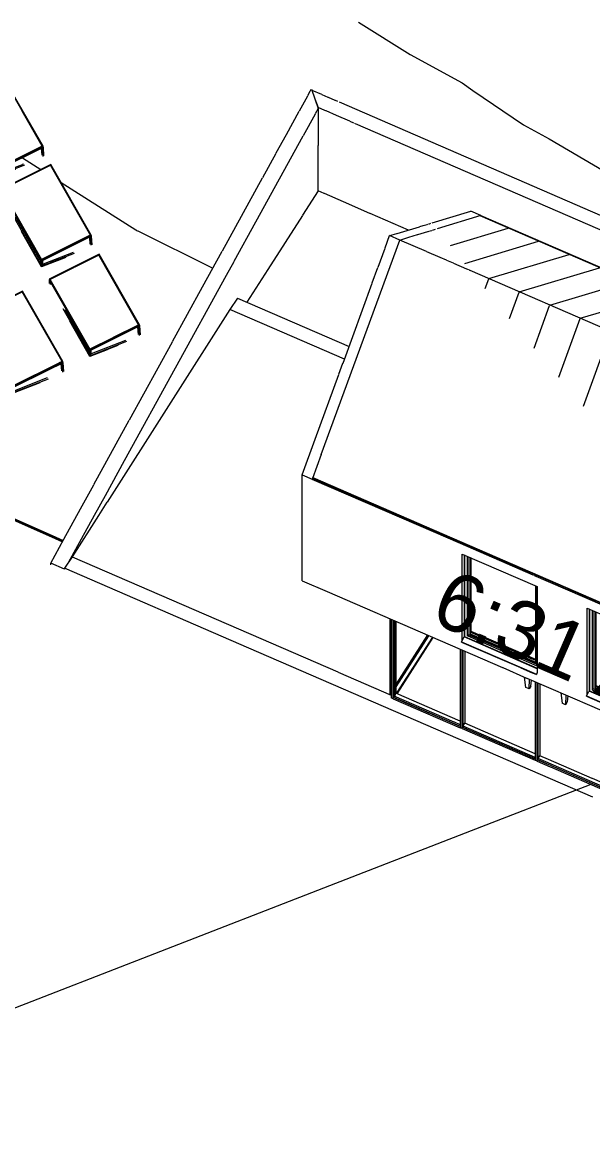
# Model space of a CAD drawing. Header units: millimetres. Extents: x -35445 to 232012, y -57203 to 42724.
# Drawn here: x 167959 to 178056, y -8172 to 11479 of the extents above; entities that cross this region are included whole.
import ezdxf

# ---------------------------------------------------------------- set-up
doc = ezdxf.new("R2010")
doc.units = ezdxf.units.MM
for name, color, linetype, lineweight in [('A-FLOR', 192, 'Continuous', 9), ('A-GLAZ', 151, 'Continuous', 9), ('A-GLAZ-CURT', 52, 'Continuous', 9), ('A-GLAZ-CWMG', 51, 'Continuous', 9), ('A-ROOF', 132, 'Continuous', 9), ('A-ROOF-PATT', 132, 'Continuous', 9), ('A-WALL', 113, 'Continuous', 9), ('C-TOPO-MAJR', 7, 'Continuous', 50), ('C-TOPO-MINR', 7, 'Continuous', 9), ('E-ELEC-EQPM', 71, 'Continuous', 9), ('I-FURN', 30, 'Continuous', 9)]:
    doc.layers.add(name, color=color, linetype=linetype, lineweight=lineweight)
doc.styles.add('Arial_3', font='arial.ttf', dxfattribs={"height": 1020.270592})

# ---------------------------------------------------------------- blocks, each defined once
blk = doc.blocks.new('Single Window - Standard-850328-Solar Analysis')
at = {"layer": 'A-GLAZ'}
for p, q in [((-4590, 2053), (-4590, 609)), ((-4537, 619), (-4537, 2030)), ((-4523, 641), (-4523, 2024)), ((-4497, 2012), (-4497, 646)), ((-4490, 2008), (-4490, 657)), ((-4476, 679), (-4476, 2003)), ((-4469, 690), (-4469, 2000)), ((-3329, 1409), (-3329, 1506)), ((-3329, 140), (-3329, 1406)), ((-3316, 1501), (-3316, 90)), ((-4642, 517), (-4595, 601)), ((-4595, 601), (-4590, 608)), ((-3300, 39), (-4595, 601)), ((-4590, 608), (-3300, 49)), ((-4537, 619), (-4523, 641)), ((-4364, 544), (-4537, 619)), ((-3317, 118), (-4523, 641)), ((-4497, 646), (-4490, 657)), ((-4497, 646), (-3329, 140)), ((-4490, 657), (-4469, 690)), ((-4490, 657), (-4476, 679)), ((-4490, 657), (-3328, 154)), ((-3392, 209), (-4476, 679)), ((-3329, 203), (-4469, 697)), ((-3328, 195), (-4469, 690)), ((-4642, 511), (-4642, 517)), ((-4642, 517), (-3314, -59)), ((-4642, 511), (-3597, 58)), ((-3811, 304), (-4359, 542)), ((-3316, 90), (-3805, 302)), ((-3328, 182), (-3388, 207)), ((-3593, 56), (-3392, -31)), ((-3387, -33), (-3314, -65)), ((-3300, -34), (-3314, -59)), ((-3314, -59), (-3314, -65)), ((-3314, -65), (-3313, -63)), ((-3313, -58), (-3300, -35)), ((-3313, -63), (-3313, -58))]:
    blk.add_line(p, q, dxfattribs=at)
blk = doc.blocks.new('Single Window - Standard-V22-Solar Analysis')
at = {"layer": 'A-GLAZ'}
for p, q in [((-2378, 1093), (-2378, -350)), ((-2325, 642), (-2325, 1069)), ((-2311, -313), (-2311, 1064)), ((-2285, 1053), (-2285, -313)), ((-2278, 1050), (-2278, 732)), ((-2264, -280), (-2264, 1044)), ((-2257, -269), (-2257, 1041)), ((-2325, -340), (-2325, 638)), ((-2278, 731), (-2278, -302)), ((-1116, -819), (-1116, 547)), ((-1104, 541), (-1104, -614)), ((-2429, -443), (-2387, -365)), ((-2383, -358), (-2378, -351)), ((-1088, -920), (-2383, -358)), ((-2378, -351), (-1771, -614)), ((-2325, -340), (-2314, -324)), ((-2277, -361), (-2325, -340)), ((-1103, -842), (-2311, -318)), ((-2285, -313), (-2278, -302)), ((-2285, -313), (-1116, -819)), ((-2278, -302), (-2257, -269)), ((-2278, -302), (-2264, -280)), ((-2278, -302), (-1116, -805)), ((-1104, -870), (-2274, -362)), ((-1116, -778), (-2264, -280)), ((-1116, -757), (-2257, -262)), ((-1115, -764), (-2257, -269)), ((-2429, -448), (-2429, -443)), ((-2429, -443), (-1207, -973)), ((-2429, -448), (-1209, -977)), ((-1768, -616), (-1088, -911)), ((-1104, -616), (-1104, -870)), ((-1206, -973), (-1102, -1018)), ((-1204, -979), (-1102, -1024)), ((-1091, -998), (-1102, -1018)), ((-1102, -1018), (-1102, -1024)), ((-1102, -1024), (-1101, -1022)), ((-1101, -1018), (-1091, -999)), ((-1101, -1022), (-1101, -1018))]:
    blk.add_line(p, q, dxfattribs=at)
blk = doc.blocks.new('Photovoltaic-Panel-SolarWorld-SunModule-_235-240_ - SunModule SW 245 Silver Mono - 10 Deg_ Angle-V27-Solar Analysis')
at = {"layer": 'E-ELEC-EQPM'}
for p, q in [((-12767, 10517), (-13630, 10087)), ((-12762, 10533), (-13074, 10377)), ((-12769, 10520), (-13065, 10373)), ((-13065, 10373), (-12769, 10520)), ((-13062, 10372), (-12768, 10519)), ((-12416, 9909), (-12766, 10522)), ((-12766, 10520), (-12766, 10522)), ((-12766, 10522), (-12416, 9909)), ((-12766, 10520), (-12416, 9908)), ((-12416, 9908), (-12765, 10518)), ((-12047, 9284), (-12762, 10533)), ((-13069, 10371), (-13632, 10090)), ((-13632, 10090), (-13069, 10371)), ((-13631, 10088), (-13068, 10369)), ((-13075, 10377), (-13509, 10160)), ((-13510, 10160), (-13644, 10093)), ((-13644, 10093), (-12930, 8843)), ((-13644, 10093), (-13638, 10074)), ((-12924, 8825), (-13638, 10074)), ((-13638, 10007), (-13638, 10074)), ((-13638, 10074), (-13628, 10055)), ((-13632, 10090), (-12925, 8855)), ((-12925, 8855), (-13632, 10090)), ((-13628, 10055), (-13628, 9987)), ((-13605, 9998), (-13605, 10015)), ((-12060, 9286), (-12416, 9907)), ((-12415, 9908), (-12060, 9286)), ((-12060, 9287), (-12414, 9907)), ((-12414, 9907), (-12060, 9287)), ((-13433, 9628), (-12924, 8738)), ((-13326, 9490), (-13389, 9600)), ((-12934, 8806), (-13325, 9489)), ((-12924, 8724), (-13281, 9348)), ((-12930, 8843), (-12047, 9284)), ((-12925, 8855), (-12060, 9287)), ((-12060, 9287), (-12925, 8855)), ((-12047, 9262), (-12924, 8825)), ((-12063, 9124), (-12073, 9249)), ((-12047, 9262), (-12064, 9253)), ((-12064, 9253), (-12053, 9104)), ((-12041, 9265), (-12047, 9284)), ((-12030, 9115), (-12041, 9265)), ((-12934, 8757), (-12934, 8843)), ((-12934, 8843), (-12924, 8825)), ((-12924, 8825), (-12930, 8843)), ((-12924, 8738), (-12368, 8954)), ((-12534, 8875), (-12924, 8724)), ((-12417, 8958), (-12901, 8770)), ((-12391, 8968), (-12416, 8959)), ((-12934, 8757), (-12924, 8738)), ((-12901, 8836), (-12924, 8825)), ((-12924, 8825), (-12924, 8738)), ((-12924, 8738), (-12901, 8747)), ((-12924, 8724), (-12924, 8738)), ((-12901, 8747), (-12901, 8836))]:
    blk.add_line(p, q, dxfattribs=at)
blk = doc.blocks.new('Photovoltaic-Panel-SolarWorld-SunModule-_235-240_ - SunModule SW 245 Silver Mono - 10 Deg_ Angle-V28-Solar Analysis')
at = {"layer": 'E-ELEC-EQPM'}
for p, q in [((-11909, 8962), (-12792, 8521)), ((-11914, 8950), (-12779, 8518)), ((-12779, 8518), (-11914, 8950)), ((-12778, 8517), (-11913, 8949)), ((-11913, 8947), (-12777, 8516)), ((-11246, 7783), (-11914, 8950)), ((-11913, 8949), (-11914, 8950)), ((-11914, 8950), (-11246, 7783)), ((-11913, 8949), (-11246, 7784)), ((-11247, 7784), (-11913, 8947)), ((-11194, 7712), (-11909, 8962)), ((-12792, 8521), (-12416, 7864)), ((-12792, 8521), (-12786, 8502)), ((-12418, 7860), (-12786, 8502)), ((-12786, 8436), (-12786, 8502)), ((-12786, 8502), (-12775, 8483)), ((-12777, 8515), (-12072, 7283)), ((-12072, 7283), (-12777, 8515)), ((-12775, 8483), (-12775, 8416)), ((-12752, 8427), (-12752, 8443)), ((-12580, 8056), (-12071, 7167)), ((-12082, 7235), (-12536, 8029)), ((-12415, 7863), (-12077, 7272)), ((-12071, 7152), (-12428, 7777)), ((-12071, 7253), (-12416, 7856)), ((-12077, 7272), (-11246, 7686)), ((-12072, 7283), (-11249, 7694)), ((-11249, 7694), (-12072, 7283)), ((-11188, 7693), (-12071, 7253)), ((-11248, 7695), (-11211, 7713)), ((-11211, 7713), (-11248, 7695)), ((-11244, 7779), (-11207, 7715)), ((-11207, 7715), (-11244, 7779)), ((-11244, 7688), (-11194, 7712)), ((-11207, 7715), (-11243, 7778)), ((-11243, 7778), (-11207, 7715)), ((-11211, 7551), (-11220, 7678)), ((-11188, 7693), (-11211, 7682)), ((-11211, 7682), (-11200, 7531)), ((-11188, 7693), (-11194, 7712)), ((-11177, 7542), (-11188, 7693)), ((-12082, 7186), (-12082, 7272)), ((-12082, 7272), (-12071, 7253)), ((-12071, 7253), (-12077, 7272)), ((-11644, 7318), (-12071, 7152)), ((-11512, 7407), (-12045, 7200)), ((-11921, 7225), (-11487, 7394)), ((-12082, 7186), (-12071, 7167)), ((-12048, 7265), (-12071, 7253)), ((-12071, 7253), (-12071, 7167)), ((-12071, 7167), (-11924, 7224)), ((-12071, 7167), (-12048, 7176)), ((-12071, 7152), (-12071, 7167)), ((-12048, 7176), (-12048, 7265))]:
    blk.add_line(p, q, dxfattribs=at)
blk = doc.blocks.new('Photovoltaic-Panel-SolarWorld-SunModule-_235-240_ - SunModule SW 245 Silver Mono - 10 Deg_ Angle-V29-Solar Analysis')
at = {"layer": 'E-ELEC-EQPM'}
for p, q in [((-11056, 7373), (-11939, 6933)), ((-11061, 7362), (-11926, 6930)), ((-11926, 6930), (-11061, 7362)), ((-11925, 6928), (-11060, 7360)), ((-11060, 7358), (-11925, 6927)), ((-10354, 6127), (-11061, 7362)), ((-11060, 7360), (-11061, 7362)), ((-11061, 7362), (-10354, 6127)), ((-11060, 7360), (-10354, 6126)), ((-10355, 6126), (-11060, 7358)), ((-10341, 6124), (-11056, 7373)), ((-11939, 6933), (-11224, 5684)), ((-11939, 6933), (-11933, 6914)), ((-11218, 5665), (-11933, 6914)), ((-11933, 6856), (-11933, 6914)), ((-11933, 6914), (-11922, 6895)), ((-11926, 6930), (-11219, 5695)), ((-11219, 5695), (-11926, 6930)), ((-11922, 6895), (-11922, 6836)), ((-11899, 6847), (-11899, 6855)), ((-11696, 6413), (-11218, 5578)), ((-11229, 5646), (-11655, 6391)), ((-11218, 5564), (-11575, 6188)), ((-10336, 6105), (-11218, 5665)), ((-10811, 5890), (-10341, 6124)), ((-10808, 5900), (-10354, 6127)), ((-10354, 6127), (-10808, 5900)), ((-10336, 6105), (-10358, 6093)), ((-10358, 6093), (-10356, 6064)), ((-10336, 6105), (-10341, 6124)), ((-10323, 5947), (-10336, 6105)), ((-11219, 5695), (-10814, 5897)), ((-10814, 5897), (-11219, 5695)), ((-10357, 5956), (-10367, 6089)), ((-10356, 6060), (-10346, 5936)), ((-11224, 5684), (-10813, 5889)), ((-11218, 5578), (-10561, 5833)), ((-10587, 5846), (-11195, 5610)), ((-10723, 5756), (-10907, 5685)), ((-11229, 5597), (-11229, 5684)), ((-11229, 5684), (-11218, 5665)), ((-11229, 5597), (-11218, 5578)), ((-11218, 5665), (-11224, 5684)), ((-10911, 5683), (-11218, 5564)), ((-11195, 5676), (-11218, 5665)), ((-11218, 5665), (-11218, 5578)), ((-11218, 5578), (-11195, 5587)), ((-11218, 5564), (-11218, 5578)), ((-11195, 5587), (-11195, 5676))]:
    blk.add_line(p, q, dxfattribs=at)
blk = doc.blocks.new('Photovoltaic-Panel-SolarWorld-SunModule-_235-240_ - SunModule SW 245 Silver Mono - 10 Deg_ Angle-V33-Solar Analysis')
at = {"layer": 'E-ELEC-EQPM'}
for p, q in [((-12413, 6722), (-13296, 6282)), ((-12418, 6711), (-13283, 6279)), ((-13283, 6279), (-12418, 6711)), ((-13282, 6278), (-12417, 6709)), ((-12417, 6708), (-13281, 6276)), ((-11711, 5476), (-12418, 6711)), ((-12417, 6709), (-12418, 6711)), ((-12418, 6711), (-11711, 5476)), ((-12418, 6711), (-12416, 6705)), ((-12417, 6709), (-11711, 5476)), ((-11711, 5475), (-12417, 6708)), ((-11698, 5473), (-12413, 6722)), ((-13296, 6282), (-12581, 5033)), ((-13294, 6277), (-13290, 6263)), ((-12575, 5014), (-13290, 6263)), ((-13290, 6205), (-13290, 6263)), ((-13290, 6263), (-13279, 6244)), ((-13283, 6279), (-12576, 5044)), ((-12576, 5044), (-13283, 6279)), ((-13279, 6244), (-13279, 6185)), ((-13256, 6196), (-13256, 6204)), ((-13052, 5762), (-12575, 4927)), ((-12586, 4995), (-13012, 5740)), ((-12575, 4913), (-12932, 5538)), ((-12576, 5044), (-11767, 5448)), ((-11767, 5448), (-12576, 5044)), ((-11969, 5316), (-12575, 5014)), ((-12416, 5115), (-11698, 5473)), ((-11692, 5454), (-11965, 5318)), ((-11764, 5449), (-11711, 5476)), ((-11711, 5476), (-11764, 5449)), ((-11714, 5308), (-11724, 5438)), ((-11692, 5454), (-11715, 5443)), ((-11715, 5443), (-11703, 5288)), ((-11692, 5454), (-11698, 5473)), ((-11680, 5299), (-11692, 5454)), ((-12581, 5033), (-12419, 5113)), ((-12575, 4927), (-11948, 5171)), ((-11973, 5184), (-12552, 4959)), ((-12586, 4946), (-12586, 5033)), ((-12586, 5033), (-12575, 5014)), ((-12586, 4946), (-12575, 4927)), ((-12575, 5014), (-12581, 5033)), ((-12106, 5095), (-12575, 4913)), ((-12552, 5025), (-12575, 5014)), ((-12575, 5014), (-12575, 4927)), ((-12575, 4927), (-12552, 4936)), ((-12575, 4913), (-12575, 4927)), ((-12552, 4936), (-12552, 5025))]:
    blk.add_line(p, q, dxfattribs=at)
blk = doc.blocks.new('Rectangular Mullion - 64 x 128 rectangular-977494-Solar Analysis')
at = {"layer": 'A-GLAZ-CWMG'}
for p, q in [((-5905, -420), (-5905, 922)), ((-5817, 884), (-5817, 695)), ((-5798, -407), (-5798, 876)), ((-5817, 693), (-5817, -436)), ((-5884, -429), (-5905, -420))]:
    blk.add_line(p, q, dxfattribs=at)
blk = doc.blocks.new('System Panel - Glazed-977495-Solar Analysis')
at = {"layer": 'A-GLAZ-CURT'}
for p, q in [((-5240, 634), (-5798, -239)), ((-5798, -284), (-5218, 624))]:
    blk.add_line(p, q, dxfattribs=at)
blk = doc.blocks.new('Rectangular Mullion - 64 x 128 rectangular-977490-Solar Analysis')
at = {"layer": 'A-GLAZ-CWMG'}
for p, q in [((-5245, 636), (-5798, -230)), ((-5156, 598), (-5784, -384)), ((-5782, -404), (-5145, 593)), ((-5784, -384), (-5793, -380)), ((-5784, -403), (-5784, -384))]:
    blk.add_line(p, q, dxfattribs=at)
blk = doc.blocks.new('System Panel - Glazed-1073254-Solar Analysis')
at = {"layer": 'A-GLAZ-CURT'}
for p, q in [((-5846, 897), (-5846, -464)), ((-5834, 723), (-5834, 892)), ((-5834, -446), (-5834, 723)), ((-5846, -464), (-5834, -446)), ((-5846, -464), (-4664, -977)), ((-4770, -907), (-5834, -446)), ((-4664, -953), (-4766, -909))]:
    blk.add_line(p, q, dxfattribs=at)
blk = doc.blocks.new('System Panel - Glazed-976966-Solar Analysis')
at = {"layer": 'A-GLAZ-CURT'}
for p, q in [((-4626, 368), (-4626, -263)), ((-4614, -275), (-4614, 363)), ((-4626, -266), (-4626, -993)), ((-4614, -610), (-4614, -278)), ((-4614, -975), (-4614, -613)), ((-4626, -993), (-4614, -975)), ((-3337, -1529), (-4614, -975)), ((-4626, -993), (-3337, -1553))]:
    blk.add_line(p, q, dxfattribs=at)
blk = doc.blocks.new('System Panel - Glazed-V73-Solar Analysis')
at = {"layer": 'A-GLAZ-CURT'}
for p, q in [((-3299, -208), (-3299, -838)), ((-3287, -1449), (-3287, -213)), ((-3299, -841), (-3299, -1289)), ((-3299, -1292), (-3299, -1435)), ((-3299, -1440), (-3299, -1569)), ((-3299, -1569), (-3287, -1550)), ((-3299, -1569), (-3099, -1656)), ((-3287, -1549), (-3287, -1451)), ((-2009, -2104), (-3287, -1550)), ((-3094, -1658), (-2009, -2128))]:
    blk.add_line(p, q, dxfattribs=at)
blk = doc.blocks.new('Rectangular Mullion - 64 x 128 rectangular-976962-Solar Analysis')
at = {"layer": 'A-GLAZ-CWMG'}
for p, q in [((-4664, 384), (-4664, -1005)), ((-4629, -260), (-4629, 369)), ((-4582, 349), (-4582, -925)), ((-4629, -1020), (-4629, -265)), ((-4629, -1020), (-4664, -1005))]:
    blk.add_line(p, q, dxfattribs=at)
blk = doc.blocks.new('Rectangular Mullion - 64 x 128 rectangular-V79-Solar Analysis')
at = {"layer": 'A-GLAZ-CWMG'}
for p, q in [((-3337, -191), (-3337, -1580)), ((-3301, -836), (-3301, -207)), ((-3255, -227), (-3255, -1500)), ((-3301, -1287), (-3301, -837)), ((-3301, -1432), (-3301, -1289)), ((-3301, -1596), (-3301, -1438)), ((-3301, -1596), (-3337, -1580))]:
    blk.add_line(p, q, dxfattribs=at)
blk = doc.blocks.new('Rectangular Mullion - 64 x 128 rectangular-1073253-Solar Analysis')
at = {"layer": 'A-GLAZ-CWMG'}
for p, q in [((-5849, -491), (-5849, -468)), ((-5211, -745), (-5849, -468)), ((-5849, -491), (-4664, -1005)), ((-5846, -464), (-5826, -432)), ((-4664, -889), (-5793, -399)), ((-4664, -982), (-5206, -747)), ((-4664, -982), (-4664, -1005))]:
    blk.add_line(p, q, dxfattribs=at)
blk = doc.blocks.new('Rectangular Mullion - 64 x 128 rectangular-V86-Solar Analysis')
at = {"layer": 'A-GLAZ-CWMG'}
for p, q in [((-4626, -993), (-4607, -964)), ((-4605, -961), (-4582, -925)), ((-3337, -1465), (-4582, -925)), ((-4629, -1020), (-4629, -997)), ((-3337, -1558), (-4629, -997)), ((-4629, -1020), (-3337, -1580)), ((-3337, -1558), (-3337, -1580))]:
    blk.add_line(p, q, dxfattribs=at)
blk = doc.blocks.new('Rectangular Mullion - 64 x 128 rectangular-V87-Solar Analysis')
at = {"layer": 'A-GLAZ-CWMG'}
for p, q in [((-3299, -1569), (-3255, -1500)), ((-3104, -1565), (-3255, -1500)), ((-2327, -1902), (-3103, -1566)), ((-3301, -1596), (-3301, -1573)), ((-3094, -1663), (-3301, -1573)), ((-3301, -1596), (-3073, -1695)), ((-2009, -2133), (-3093, -1663)), ((-3068, -1697), (-2009, -2156)), ((-2009, -2040), (-2322, -1905)), ((-2009, -2133), (-2009, -2156))]:
    blk.add_line(p, q, dxfattribs=at)
blk = doc.blocks.new('Rectangular Mullion - 64 x 128 rectangular-976965-Solar Analysis')
at = {"layer": 'A-GLAZ-CWMG'}
for p, q in [((-5884, 913), (-5884, -476)), ((-5849, 734), (-5849, 898)), ((-5849, -491), (-5849, 729)), ((-5849, -491), (-5884, -476))]:
    blk.add_line(p, q, dxfattribs=at)
blk = doc.blocks.new('Table-Dining 01 _M_ - 1800 x 900 mm-989329-Solar Analysis')
at = {"layer": 'I-FURN'}
for p, q in [((-3502, -294), (-3525, -110)), ((-3445, -319), (-3437, -148)), ((-3414, -271), (-3402, -163)), ((-3445, -319), (-3502, -294)), ((-3414, -271), (-3445, -319)), ((-2884, -388), (-2861, -572)), ((-2803, -597), (-2861, -572)), ((-2796, -426), (-2803, -597)), ((-2773, -549), (-2803, -597)), ((-2760, -441), (-2773, -549))]:
    blk.add_line(p, q, dxfattribs=at)

msp = doc.modelspace()

# ---------------------------------------------------------------- hatches: boundary and pattern name
at = {"layer": 'A-ROOF-PATT'}
h = msp.add_hatch(dxfattribs=at)
h.set_pattern_fill('FP_6', color=256, style=0, pattern_type=2)
h.set_pattern_definition([(196.707, (176967.5, 9146.6), (539.437, -233.915), [])])
h.paths.add_polyline_path([(191895, 143), (193320, 570), (176060, 8052), (175299, 7823), (175895, 7081), (191849, 162)])
h.paths.add_polyline_path([(190645, 697), (190645, 697), (190667, 732)])
h.paths.add_polyline_path([(190616, 709), (190616, 709), (190627, 725)])
h.paths.add_polyline_path([(190595, 732), (190595, 732), (190606, 750)])
h.paths.add_polyline_path([(185101, 3144), (184112, 3573), (184136, 3639), (184106, 3655), (184131, 3670), (184163, 3742), (184542, 3855), (185554, 3417), (185532, 3340), (185538, 3323), (185499, 3310), (185479, 3257), (185105, 3145)])
h = msp.add_hatch(dxfattribs=at)
h.set_pattern_fill('FP_5', color=256, style=0, pattern_type=2)
h.set_pattern_definition([(69.922, (171038.9, -3800.3), (-539.437, 233.917), [])])
h.paths.add_polyline_path([(190357, -4063), (191895, 143), (175901, 7072), (176868, 5888), (178299, 4201), (179272, 3093), (180116, 2158), (181007, 1185), (181399, 769), (182636, -526), (182953, -852), (190291, -4034)])
h.paths.add_polyline_path([(185222, -960), (185191, -948), (185182, -951), (184171, -512), (184577, 587), (184587, 593), (184596, 614), (185633, 164), (185225, -951)])

# ---------------------------------------------------------------- linework, layer by layer
at = {"color": 254, "lineweight": 9}
for p, q in [((178021, -2007), (175800, -2869)), ((175798, -2870), (173292, -3843)), ((173291, -3844), (165992, -6678))]:
    msp.add_line(p, q, dxfattribs=at)
at = {"color": 252, "lineweight": 9}
for start_param, end_param in [(0.161265, 1.875222), (2.582873, 4.642749)]:
    msp.add_ellipse((181219, -765), major_axis=(48731, 0), ratio=0.823831, start_param=start_param, end_param=end_param, dxfattribs=at)
at = {"color": 27, "lineweight": 9}
for start_param, end_param in [(0.161265, 1.995949), (2.816486, 4.643481)]:
    msp.add_ellipse((181219, -765), major_axis=(46411, 0), ratio=0.823831, start_param=start_param, end_param=end_param, dxfattribs=at)
at = {"layer": 'A-FLOR'}
for p, q in [((173194, 8494), (172918, 8062)), ((173303, 8448), (173195, 8495)), ((173644, 8301), (173306, 8447)), ((174113, 8097), (173645, 8300)), ((172918, 8061), (172306, 7105)), ((174793, 7802), (174116, 8096)), ((172305, 7102), (171936, 6525)), ((171635, 6395), (169460, 2989)), ((173661, 5516), (171635, 6395)), ((169459, 2987), (169309, 2753)), ((169306, 2749), (168841, 2020)), ((173542, -18), (173542, -18)), ((173548, -21), (174490, -429))]:
    msp.add_line(p, q, dxfattribs=at)
at = {"layer": 'A-ROOF'}
for p, q in [((193320, 570), (176064, 8053)), ((174696, 7642), (174800, 7673)), ((174802, 7674), (174955, 7720)), ((174958, 7721), (175076, 7756)), ((175080, 7758), (175134, 7774)), ((175140, 7775), (175172, 7785)), ((175177, 7787), (175209, 7796)), ((175222, 7800), (175275, 7816)), ((173252, 3831), (174639, 7625)), ((174639, 7625), (174693, 7641)), ((175114, 7419), (174639, 7625)), ((175352, 7316), (175120, 7417)), ((175466, 7266), (175353, 7316)), ((175589, 7213), (175470, 7265)), ((175828, 7109), (175595, 7211)), ((175860, 7096), (175829, 7109)), ((175874, 7090), (175867, 7092)), ((175882, 7086), (175874, 7089)), ((191895, 143), (175888, 7084)), ((173251, 3827), (173251, 3827)), ((173102, 3406), (173102, 3420)), ((173102, 3420), (178334, 1151))]:
    msp.add_line(p, q, dxfattribs=at)
at = {"layer": 'A-WALL'}
for p, q in [((173014, 10181), (173056, 10258)), ((173057, 10259), (173075, 10293)), ((173077, 10297), (173195, 9953)), ((173084, 10278), (173255, 10204)), ((172864, 9910), (173012, 10178)), ((173136, 10125), (173195, 9969)), ((173258, 10202), (173370, 10154)), ((173372, 10153), (173492, 10101)), ((173496, 10099), (173537, 10081)), ((173567, 10068), (191419, 2327)), ((172635, 9494), (172862, 9906)), ((173140, 9853), (172928, 9468)), ((173195, 9953), (173142, 9856)), ((173312, 9918), (173195, 9969)), ((173195, 9969), (173195, 9298)), ((173334, 9909), (173313, 9918)), ((173520, 9828), (173336, 9908)), ((173754, 9726), (173523, 9827)), ((173830, 9694), (173763, 9722)), ((173845, 9687), (173839, 9690)), ((191293, 2121), (173857, 9682)), ((172924, 9460), (172087, 7939)), ((172455, 9166), (172634, 9490)), ((173195, 8495), (173195, 9295)), ((172215, 8729), (172453, 9161)), ((171502, 7433), (172212, 8725)), ((175214, 7929), (175896, 8133)), ((176073, 8057), (175896, 8133)), ((176074, 8059), (176069, 8050)), ((176074, 8059), (193330, 576)), ((172086, 7938), (171704, 7242)), ((174593, 7743), (174988, 7861)), ((174997, 7864), (175053, 7881)), ((175055, 7881), (175125, 7902)), ((175125, 7902), (175138, 7906)), ((175148, 7909), (175154, 7911)), ((175157, 7912), (175165, 7914)), ((175170, 7916), (175177, 7918)), ((175179, 7918), (175187, 7921)), ((176074, 8056), (175299, 7823)), ((174381, 7485), (174460, 7703)), ((174639, 7625), (174460, 7703)), ((174465, 7704), (174588, 7741)), ((174255, 7143), (174379, 7480)), ((171151, 6795), (171500, 7429)), ((171703, 7240), (171569, 6997)), ((174154, 6866), (174254, 7139)), ((171568, 6995), (169764, 3716)), ((170619, 5828), (171150, 6794)), ((173636, 5448), (174154, 6864)), ((171766, 6599), (171635, 6395)), ((171766, 6599), (173743, 5741)), ((173661, 5516), (171635, 6395)), ((169857, 4443), (170618, 5826)), ((173563, 5249), (173634, 5443)), ((173144, 4102), (173563, 5247)), ((169228, 3299), (169854, 4438)), ((172913, 3469), (173144, 4100)), ((173251, 3827), (173097, 3407)), ((169763, 3715), (169425, 3101)), ((172913, 1597), (172913, 3469)), ((172913, 3469), (173092, 3392)), ((173096, 3403), (173092, 3392)), ((173092, 3390), (173098, 3401)), ((173092, 3392), (173092, 3390)), ((174980, 2571), (173092, 3390)), ((181073, -50), (173102, 3406)), ((168992, 2871), (169226, 3296)), ((169425, 3100), (169234, 2753)), ((168695, 2331), (168990, 2867)), ((169234, 2752), (168770, 1910)), ((175712, 2254), (174980, 2571)), ((168463, 1909), (168694, 2329)), ((177002, 1694), (175715, 2253)), ((168841, 2020), (168710, 1816)), ((168841, 2020), (173542, -18)), ((175746, 538), (175746, 2069)), ((175746, 2069), (177074, 1493)), ((175784, 609), (175784, 2053)), ((168463, 1875), (168463, 1909)), ((168710, 1801), (168463, 1909)), ((171968, 404), (168710, 1816)), ((168710, 1816), (168710, 1801)), ((172913, 1597), (173354, 1406)), ((177874, 1316), (177011, 1690)), ((173354, 1406), (175177, 615)), ((177074, 1493), (177074, 1406)), ((177074, 1403), (177074, -37)), ((180089, 356), (177875, 1316)), ((177959, -421), (177959, 1110)), ((177959, 1110), (179286, 534)), ((177996, -350), (177996, 1093)), ((175178, 615), (176457, 60)), ((178055, -2236), (171972, 402)), ((176462, 58), (176883, -125)), ((176888, -127), (178039, -626)), ((178039, -626), (184582, -3463))]:
    msp.add_line(p, q, dxfattribs=at)
at = {"layer": 'C-TOPO-MAJR', "lineweight": 35}
msp.add_polyline3d([(167699, 2732, 0), (168483, 2383, 0), (168675, 2296, 0)], dxfattribs=at)
at = {"layer": 'C-TOPO-MINR'}
for p, q in [((173909, 11479), (174826, 10906)), ((167961, 9079), (168287, 8873)), ((168646, 8645), (169967, 7808)), ((169967, 7808), (169999, 7789)), ((170002, 7787), (171333, 7126))]:
    msp.add_line(p, q, dxfattribs=at)
for points in [[(174826, 10906, 0), (175743, 10404, 0), (175935, 10273, 0), (176832, 9662, 0)], [(176832, 9662, 0), (177283, 9413, 0), (178238, 8854, 0), (179175, 8344, 0), (180105, 7761, 0)]]:
    msp.add_polyline3d(points, dxfattribs=at)

# ---------------------------------------------------------------- block references
at = {"layer": 'A-GLAZ'}
for name in ['Single Window - Standard-850328-Solar Analysis', 'Single Window - Standard-V22-Solar Analysis']:
    msp.add_blockref(name, (180374, 0), dxfattribs=at)
at = {"layer": 'A-GLAZ-CURT'}
for name in ['System Panel - Glazed-1073254-Solar Analysis', 'System Panel - Glazed-977495-Solar Analysis', 'System Panel - Glazed-976966-Solar Analysis', 'System Panel - Glazed-V73-Solar Analysis']:
    msp.add_blockref(name, (180374, 0), dxfattribs=at)
at = {"layer": 'A-GLAZ-CWMG'}
for name in ['Rectangular Mullion - 64 x 128 rectangular-977494-Solar Analysis', 'Rectangular Mullion - 64 x 128 rectangular-976965-Solar Analysis', 'Rectangular Mullion - 64 x 128 rectangular-977490-Solar Analysis', 'Rectangular Mullion - 64 x 128 rectangular-976962-Solar Analysis', 'Rectangular Mullion - 64 x 128 rectangular-V79-Solar Analysis', 'Rectangular Mullion - 64 x 128 rectangular-1073253-Solar Analysis', 'Rectangular Mullion - 64 x 128 rectangular-V86-Solar Analysis', 'Rectangular Mullion - 64 x 128 rectangular-V87-Solar Analysis']:
    msp.add_blockref(name, (180374, 0), dxfattribs=at)
at = {"layer": 'E-ELEC-EQPM'}
for name in ['Photovoltaic-Panel-SolarWorld-SunModule-_235-240_ - SunModule SW 245 Silver Mono - 10 Deg_ Angle-V27-Solar Analysis', 'Photovoltaic-Panel-SolarWorld-SunModule-_235-240_ - SunModule SW 245 Silver Mono - 10 Deg_ Angle-V28-Solar Analysis', 'Photovoltaic-Panel-SolarWorld-SunModule-_235-240_ - SunModule SW 245 Silver Mono - 10 Deg_ Angle-V29-Solar Analysis', 'Photovoltaic-Panel-SolarWorld-SunModule-_235-240_ - SunModule SW 245 Silver Mono - 10 Deg_ Angle-V33-Solar Analysis']:
    msp.add_blockref(name, (180374, 0), dxfattribs=at)
at = {"layer": 'I-FURN'}
msp.add_blockref('Table-Dining 01 _M_ - 1800 x 900 mm-989329-Solar Analysis', (180374, 0), dxfattribs=at)

# ---------------------------------------------------------------- texts
at = {"color": 30, "lineweight": 9, "insert": (175549, 1826), "char_height": 1020.3, "width": 6362.25, "attachment_point": 1, "rotation": 336.5572, "line_spacing_factor": 0.941778, "style": 'Arial_3'}
msp.add_mtext('6:31 AM', dxfattribs=at)

doc.saveas('drawing.dxf')
